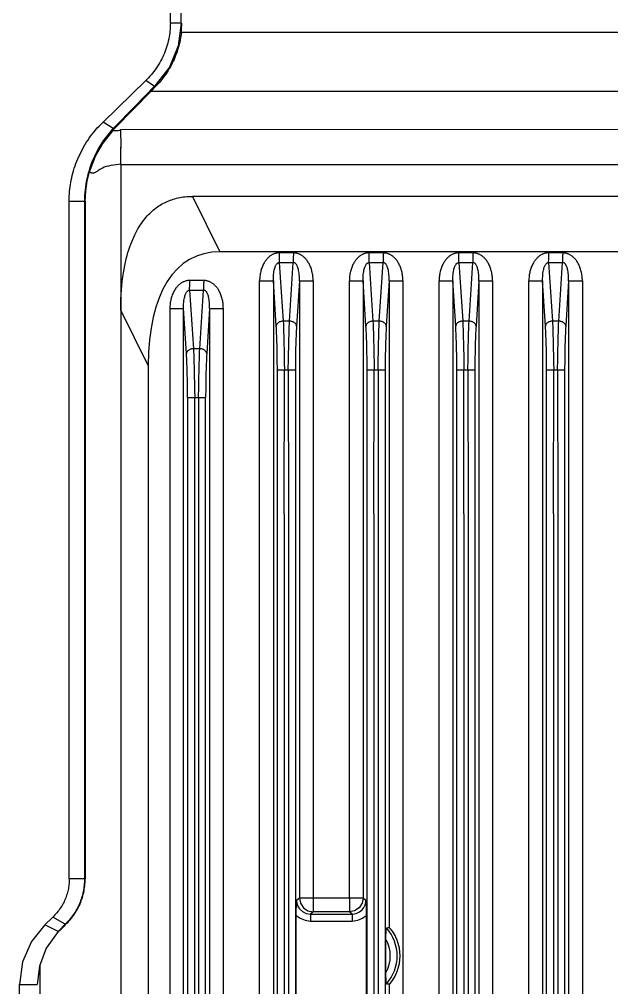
# Model space of a CAD drawing. Header units: millimetres. Extents: x -3132 to 28633, y 682 to 5849.
# Drawn here: x -786.5 to -743.6, y 2294.8 to 2364.9 of the extents above; entities that cross this region are included whole.
import ezdxf

# ---------------------------------------------------------------- set-up
doc = ezdxf.new("R2010")
doc.units = ezdxf.units.MM

msp = doc.modelspace()

# ---------------------------------------------------------------- linework, layer by layer
at = {"linetype": 'Continuous'}
for p, q in [((-774.787, 2364.613), (-774.8, 2373.049)), ((-775.573, 2364.613), (-775.573, 2370.872)), ((-774.787, 2364.613), (-775.573, 2364.613)), ((-707.557, 2363.93), (-774.784, 2363.93)), ((-780.45, 2357.441), (-777.356, 2360.441)), ((-776.732, 2360.014), (-777.356, 2360.441)), ((-779.574, 2357.018), (-776.97, 2359.684)), ((-776.61, 2360.052), (-776.97, 2359.684)), ((-776.97, 2359.684), (-705.371, 2359.684)), ((-776.693, 2360.054), (-776.61, 2360.052)), ((-779.711, 2356.974), (-780.45, 2357.441)), ((-779.574, 2357.018), (-779.666, 2357.019)), ((-703.17, 2356.914), (-779.175, 2356.876)), ((-779.171, 2354.378), (-703.17, 2354.378)), ((-779.17, 2354.387), (-779.17, 2117.202)), ((-773.978, 2352.058), (-771.978, 2348.047)), ((-708.363, 2352.058), (-773.978, 2352.058)), ((-782.897, 2302.629), (-782.897, 2351.714)), ((-782.897, 2351.714), (-781.743, 2351.714)), ((-781.792, 2351.714), (-781.792, 2302.629)), ((-781.743, 2351.714), (-781.743, 2302.629)), ((-710.363, 2348.047), (-771.978, 2348.047)), ((-767.673, 2347.521), (-767.673, 2347.97)), ((-766.635, 2347.969), (-767.673, 2347.97)), ((-761.173, 2347.521), (-761.173, 2347.97)), ((-760.135, 2347.969), (-761.173, 2347.97)), ((-754.673, 2347.521), (-754.673, 2347.97)), ((-753.635, 2347.969), (-754.673, 2347.97)), ((-748.173, 2347.521), (-748.173, 2347.97)), ((-747.135, 2347.969), (-748.173, 2347.97)), ((-767.684, 2347.266), (-767.397, 2343.023)), ((-767.684, 2347.266), (-766.668, 2347.266)), ((-766.944, 2343.023), (-766.668, 2347.266)), ((-761.184, 2347.266), (-760.897, 2343.023)), ((-761.184, 2347.266), (-760.168, 2347.266)), ((-760.444, 2343.023), (-760.168, 2347.266)), ((-754.684, 2347.266), (-754.397, 2343.023)), ((-754.684, 2347.266), (-753.668, 2347.266)), ((-753.944, 2343.023), (-753.668, 2347.266)), ((-748.184, 2347.266), (-747.897, 2343.023)), ((-748.184, 2347.266), (-747.168, 2347.266)), ((-747.444, 2343.023), (-747.168, 2347.266)), ((-774.173, 2345.521), (-774.173, 2345.97)), ((-773.135, 2345.969), (-774.173, 2345.97)), ((-769.106, 2250.817), (-769.106, 2345.949)), ((-769.106, 2345.949), (-768.112, 2345.949)), ((-768.112, 2345.949), (-768.112, 2250.817)), ((-767.907, 2342.669), (-768.112, 2345.949)), ((-766.229, 2345.949), (-766.434, 2342.669)), ((-766.229, 2345.949), (-766.229, 2301.248)), ((-766.229, 2345.949), (-765.235, 2345.949)), ((-765.235, 2345.949), (-765.235, 2300.249)), ((-762.606, 2301.248), (-762.606, 2345.949)), ((-762.606, 2345.949), (-761.612, 2345.949)), ((-761.407, 2342.669), (-761.612, 2345.949)), ((-761.612, 2345.949), (-761.612, 2301.248)), ((-759.729, 2345.949), (-759.934, 2342.669)), ((-759.729, 2345.949), (-759.729, 2299.114)), ((-759.729, 2345.949), (-758.735, 2345.949)), ((-758.735, 2345.949), (-758.735, 2250.817)), ((-756.106, 2250.817), (-756.106, 2345.949)), ((-756.106, 2345.949), (-755.112, 2345.949)), ((-754.907, 2342.669), (-755.112, 2345.949)), ((-755.112, 2345.949), (-755.112, 2250.817)), ((-753.229, 2345.949), (-753.434, 2342.669)), ((-753.229, 2345.949), (-753.229, 2250.836)), ((-753.229, 2345.949), (-752.235, 2345.949)), ((-752.235, 2345.949), (-752.235, 2250.817)), ((-749.606, 2250.817), (-749.606, 2345.949)), ((-749.606, 2345.949), (-748.612, 2345.949)), ((-748.407, 2342.669), (-748.612, 2345.949)), ((-748.612, 2345.949), (-748.612, 2250.817)), ((-746.729, 2345.949), (-746.934, 2342.669)), ((-746.729, 2345.949), (-746.729, 2250.836)), ((-746.729, 2345.949), (-745.735, 2345.949)), ((-745.735, 2345.949), (-745.735, 2250.817)), ((-774.184, 2345.266), (-773.897, 2341.023)), ((-774.184, 2345.266), (-773.168, 2345.266)), ((-773.444, 2341.023), (-773.168, 2345.266)), ((-777.17, 2339.817), (-779.17, 2343.829)), ((-775.606, 2343.949), (-775.606, 2130.167)), ((-775.606, 2343.949), (-774.612, 2343.949)), ((-774.407, 2340.669), (-774.612, 2343.949)), ((-774.612, 2130.167), (-774.612, 2343.949)), ((-772.729, 2343.949), (-772.934, 2340.669)), ((-772.729, 2343.949), (-772.729, 2249.01)), ((-772.729, 2343.949), (-771.735, 2343.949)), ((-771.734, 2249.004), (-771.735, 2343.949)), ((-766.944, 2343.023), (-767.397, 2343.023)), ((-760.444, 2343.023), (-760.897, 2343.023)), ((-753.944, 2343.023), (-754.397, 2343.023)), ((-747.444, 2343.023), (-747.897, 2343.023)), ((-773.444, 2341.023), (-773.897, 2341.023)), ((-767.341, 2341.032), (-767.33, 2340.526)), ((-760.841, 2341.032), (-760.83, 2340.526)), ((-754.341, 2341.032), (-754.33, 2340.526)), ((-747.841, 2341.032), (-747.83, 2340.526)), ((-767.33, 2340.526), (-767.32, 2340.009)), ((-767.32, 2340.009), (-767.31, 2339.487)), ((-767.031, 2339.487), (-767.016, 2340.268)), ((-760.83, 2340.526), (-760.82, 2340.009)), ((-760.82, 2340.009), (-760.81, 2339.487)), ((-760.531, 2339.487), (-760.516, 2340.268)), ((-754.33, 2340.526), (-754.32, 2340.009)), ((-754.32, 2340.009), (-754.31, 2339.487)), ((-754.031, 2339.487), (-754.016, 2340.268)), ((-747.83, 2340.526), (-747.82, 2340.009)), ((-747.82, 2340.009), (-747.81, 2339.487)), ((-747.531, 2339.487), (-747.516, 2340.268)), ((-777.17, 2339.817), (-777.17, 2134.298)), ((-767.824, 2255.385), (-767.824, 2339.487)), ((-767.824, 2339.487), (-766.517, 2339.487)), ((-767.325, 2329.058), (-767.31, 2339.487)), ((-767.031, 2339.487), (-767.016, 2329.058)), ((-766.517, 2339.487), (-766.517, 2255.502)), ((-761.324, 2255.385), (-761.324, 2339.487)), ((-761.324, 2339.487), (-760.017, 2339.487)), ((-760.825, 2329.058), (-760.81, 2339.487)), ((-760.531, 2339.487), (-760.516, 2329.058)), ((-760.017, 2339.487), (-760.017, 2255.502)), ((-754.824, 2255.385), (-754.824, 2339.487)), ((-754.824, 2339.487), (-753.517, 2339.487)), ((-754.325, 2329.058), (-754.31, 2339.487)), ((-754.031, 2339.487), (-754.016, 2329.058)), ((-753.517, 2339.487), (-753.517, 2255.502)), ((-748.324, 2255.385), (-748.324, 2339.487)), ((-748.324, 2339.487), (-747.017, 2339.487)), ((-747.825, 2329.058), (-747.81, 2339.487)), ((-747.531, 2339.487), (-747.516, 2329.058)), ((-747.017, 2339.487), (-747.017, 2255.502)), ((-773.841, 2339.032), (-773.83, 2338.526)), ((-773.83, 2338.526), (-773.82, 2338.009)), ((-773.82, 2338.009), (-773.81, 2337.487)), ((-773.531, 2337.487), (-773.516, 2338.268)), ((-774.324, 2337.487), (-774.324, 2136.629)), ((-774.324, 2337.487), (-773.017, 2337.487)), ((-773.81, 2136.629), (-773.81, 2337.487)), ((-773.531, 2337.487), (-773.531, 2248.766)), ((-773.017, 2248.766), (-773.017, 2337.487)), ((-767.325, 2329.058), (-767.325, 2279.058)), ((-767.016, 2329.058), (-767.016, 2279.058)), ((-760.825, 2329.058), (-760.825, 2279.058)), ((-760.516, 2329.058), (-760.516, 2279.058)), ((-754.325, 2329.058), (-754.325, 2279.058)), ((-754.016, 2329.058), (-754.016, 2279.058)), ((-747.825, 2329.058), (-747.825, 2279.058)), ((-747.516, 2329.058), (-747.516, 2279.058)), ((-781.743, 2302.629), (-782.897, 2302.629)), ((-766.229, 2301.248), (-766.429, 2301.081)), ((-765.235, 2301.248), (-766.229, 2301.248)), ((-762.606, 2301.248), (-765.235, 2301.248)), ((-762.24, 2301.248), (-762.606, 2301.248)), ((-761.612, 2301.248), (-762.24, 2301.248)), ((-761.412, 2301.081), (-761.612, 2301.248)), ((-784.664, 2299.3), (-784.075, 2299.871)), ((-783.18, 2299.352), (-784.075, 2299.871)), ((-766.458, 2294.124), (-766.458, 2299.991)), ((-765.231, 2300.249), (-765.43, 2300.083)), ((-765.43, 2300.083), (-765.43, 2299.583)), ((-765.43, 2300.083), (-762.411, 2300.083)), ((-762.61, 2300.249), (-765.231, 2300.249)), ((-762.61, 2300.341), (-762.606, 2300.249)), ((-762.411, 2300.083), (-762.61, 2300.249)), ((-762.411, 2300.083), (-762.411, 2299.583)), ((-761.383, 2299.991), (-761.383, 2294.124)), ((-783.698, 2298.819), (-784.664, 2299.3)), ((-783.136, 2299.4), (-783.698, 2298.82)), ((-765.43, 2299.583), (-762.411, 2299.583)), ((-759.958, 2295.84), (-759.958, 2298.276)), ((-785.033, 2296.363), (-785.033, 2180.505)), ((-786.508, 2179.129), (-786.506, 2294.987)), ((-786.506, 2294.987), (-785.214, 2294.987)), ((-759.729, 2295.002), (-759.729, 2250.836))]:
    msp.add_line(p, q, dxfattribs=at)
for points in [[(-775.573, 2364.613), (-775.575, 2364.462), (-775.581, 2364.315), (-775.59, 2364.172), (-775.602, 2364.03), (-775.618, 2363.889), (-775.638, 2363.747), (-775.662, 2363.604), (-775.69, 2363.457), (-775.723, 2363.309), (-775.761, 2363.159), (-775.803, 2363.008), (-775.849, 2362.858), (-775.899, 2362.71), (-775.951, 2362.567), (-776.006, 2362.429), (-776.063, 2362.295), (-776.123, 2362.161), (-776.189, 2362.027), (-776.259, 2361.892), (-776.334, 2361.756), (-776.413, 2361.622), (-776.496, 2361.489), (-776.582, 2361.359), (-776.671, 2361.233), (-776.762, 2361.11), (-776.855, 2360.991), (-776.95, 2360.876), (-777.047, 2360.763), (-777.147, 2360.653), (-777.25, 2360.546), (-777.356, 2360.441)], [(-774.799, 2364.613), (-775.013, 2362.969), (-775.646, 2361.423), (-776.693, 2360.054)], [(-774.784, 2363.93), (-774.801, 2363.79), (-774.82, 2363.649), (-774.843, 2363.509), (-774.869, 2363.369), (-774.898, 2363.229), (-774.93, 2363.089), (-774.965, 2362.95), (-775.004, 2362.811), (-775.045, 2362.672), (-775.09, 2362.533), (-775.139, 2362.395), (-775.19, 2362.257), (-775.245, 2362.119), (-775.304, 2361.982), (-775.366, 2361.846), (-775.431, 2361.71), (-775.5, 2361.575), (-775.573, 2361.441), (-775.649, 2361.308), (-775.729, 2361.175), (-775.813, 2361.044), (-775.9, 2360.914), (-775.991, 2360.786), (-776.085, 2360.659), (-776.183, 2360.533), (-776.284, 2360.41), (-776.389, 2360.288), (-776.498, 2360.169), (-776.61, 2360.052)], [(-776.693, 2360.054), (-778.145, 2358.574), (-779.666, 2357.019)], [(-782.897, 2351.714), (-782.895, 2351.893), (-782.889, 2352.068), (-782.88, 2352.241), (-782.867, 2352.41), (-782.851, 2352.578), (-782.831, 2352.744), (-782.808, 2352.908), (-782.78, 2353.072), (-782.749, 2353.238), (-782.714, 2353.405), (-782.674, 2353.574), (-782.63, 2353.745), (-782.581, 2353.918), (-782.527, 2354.092), (-782.469, 2354.266), (-782.407, 2354.439), (-782.34, 2354.613), (-782.269, 2354.785), (-782.195, 2354.957), (-782.116, 2355.127), (-782.033, 2355.296), (-781.946, 2355.464), (-781.855, 2355.63), (-781.76, 2355.793), (-781.662, 2355.953), (-781.56, 2356.111), (-781.454, 2356.266), (-781.344, 2356.418), (-781.231, 2356.569), (-781.113, 2356.718), (-780.99, 2356.865), (-780.863, 2357.011), (-780.731, 2357.155), (-780.593, 2357.299), (-780.45, 2357.441)], [(-779.666, 2357.019), (-779.827, 2356.845), (-779.982, 2356.668), (-780.129, 2356.488), (-780.27, 2356.305), (-780.405, 2356.119), (-780.532, 2355.931), (-780.653, 2355.741), (-780.768, 2355.549), (-780.876, 2355.354), (-780.978, 2355.157), (-781.075, 2354.958), (-781.165, 2354.757), (-781.249, 2354.554), (-781.327, 2354.35), (-781.398, 2354.145), (-781.463, 2353.941), (-781.522, 2353.737), (-781.574, 2353.534), (-781.62, 2353.333), (-781.66, 2353.133), (-781.695, 2352.933), (-781.724, 2352.733), (-781.749, 2352.533), (-781.767, 2352.331), (-781.781, 2352.128), (-781.789, 2351.922), (-781.792, 2351.714)], [(-779.765, 2356.815), (-780.464, 2355.918), (-781.015, 2354.943), (-781.411, 2353.923)], [(-779.765, 2356.815), (-779.66, 2356.822), (-779.556, 2356.826), (-779.457, 2356.828), (-779.358, 2356.835), (-779.267, 2356.852), (-779.175, 2356.876)], [(-779.175, 2356.876), (-779.172, 2356.488), (-779.171, 2356.086), (-779.148, 2355.575)], [(-779.17, 2354.387), (-779.164, 2354.809), (-779.152, 2355.218), (-779.148, 2355.612)], [(-781.743, 2351.714), (-781.705, 2352.46), (-781.595, 2353.196), (-781.409, 2353.923)], [(-779.17, 2354.387), (-779.656, 2354.33), (-779.876, 2354.295), (-780.064, 2354.255), (-780.225, 2354.211), (-780.365, 2354.163), (-780.488, 2354.112), (-780.593, 2354.061), (-780.681, 2354.011), (-780.757, 2353.961), (-780.822, 2353.913), (-780.879, 2353.87), (-780.931, 2353.834), (-780.979, 2353.804), (-781.023, 2353.781), (-781.063, 2353.764), (-781.099, 2353.752), (-781.134, 2353.745), (-781.168, 2353.742), (-781.199, 2353.74), (-781.227, 2353.74), (-781.252, 2353.742), (-781.273, 2353.745), (-781.293, 2353.75), (-781.31, 2353.756), (-781.325, 2353.765), (-781.338, 2353.775), (-781.351, 2353.787), (-781.362, 2353.801), (-781.374, 2353.82), (-781.384, 2353.841), (-781.393, 2353.866), (-781.402, 2353.893), (-781.409, 2353.923)], [(-779.17, 2343.829), (-779.167, 2344.216), (-779.156, 2344.588), (-779.14, 2344.945), (-779.117, 2345.287), (-779.088, 2345.614), (-779.055, 2345.928), (-779.017, 2346.227), (-778.974, 2346.514), (-778.928, 2346.788), (-778.877, 2347.05), (-778.824, 2347.3), (-778.767, 2347.54), (-778.707, 2347.768), (-778.645, 2347.987), (-778.581, 2348.197), (-778.514, 2348.397), (-778.445, 2348.588), (-778.374, 2348.771), (-778.302, 2348.946), (-778.227, 2349.114), (-778.152, 2349.274), (-778.075, 2349.427), (-777.996, 2349.574), (-777.917, 2349.715), (-777.836, 2349.849), (-777.754, 2349.978), (-777.671, 2350.101), (-777.587, 2350.219), (-777.502, 2350.332), (-777.416, 2350.441), (-777.329, 2350.544), (-777.241, 2350.643), (-777.153, 2350.738), (-777.063, 2350.829), (-776.972, 2350.916), (-776.881, 2350.999), (-776.788, 2351.079), (-776.694, 2351.155), (-776.599, 2351.227), (-776.503, 2351.297), (-776.406, 2351.363), (-776.308, 2351.425), (-776.209, 2351.485), (-776.108, 2351.542), (-776.006, 2351.595), (-775.903, 2351.646), (-775.798, 2351.694), (-775.691, 2351.739), (-775.583, 2351.781), (-775.473, 2351.82), (-775.361, 2351.857), (-775.248, 2351.89), (-775.132, 2351.921), (-775.014, 2351.949), (-774.893, 2351.974), (-774.771, 2351.995), (-774.646, 2352.014), (-774.518, 2352.029), (-774.387, 2352.042), (-774.254, 2352.051), (-774.117, 2352.056), (-773.978, 2352.058)], [(-767.673, 2347.97), (-767.715, 2347.969), (-767.758, 2347.966), (-767.8, 2347.961), (-767.842, 2347.955), (-767.884, 2347.947), (-767.927, 2347.938), (-767.969, 2347.926), (-768.011, 2347.913), (-768.053, 2347.899), (-768.094, 2347.882), (-768.136, 2347.864), (-768.176, 2347.844), (-768.216, 2347.823), (-768.256, 2347.799), (-768.296, 2347.774), (-768.335, 2347.747), (-768.374, 2347.718), (-768.413, 2347.687), (-768.452, 2347.653), (-768.491, 2347.617), (-768.529, 2347.579), (-768.567, 2347.538), (-768.604, 2347.495), (-768.641, 2347.449), (-768.677, 2347.401), (-768.713, 2347.35), (-768.748, 2347.296), (-768.782, 2347.24), (-768.815, 2347.181), (-768.847, 2347.119), (-768.878, 2347.054), (-768.907, 2346.987), (-768.935, 2346.917), (-768.962, 2346.844), (-768.986, 2346.769), (-769.009, 2346.692), (-769.029, 2346.613), (-769.047, 2346.532), (-769.063, 2346.451), (-769.077, 2346.368), (-769.088, 2346.285), (-769.096, 2346.201), (-769.102, 2346.117), (-769.105, 2346.033), (-769.106, 2345.949)], [(-766.635, 2347.969), (-766.647, 2347.911), (-766.657, 2347.849), (-766.664, 2347.784), (-766.667, 2347.716), (-766.668, 2347.266)], [(-765.235, 2345.949), (-765.236, 2346.035), (-765.24, 2346.121), (-765.246, 2346.206), (-765.255, 2346.291), (-765.266, 2346.376), (-765.28, 2346.459), (-765.296, 2346.542), (-765.315, 2346.623), (-765.336, 2346.703), (-765.358, 2346.78), (-765.383, 2346.854), (-765.41, 2346.927), (-765.438, 2346.996), (-765.467, 2347.063), (-765.498, 2347.128), (-765.53, 2347.189), (-765.563, 2347.248), (-765.597, 2347.304), (-765.632, 2347.357), (-765.668, 2347.407), (-765.704, 2347.455), (-765.741, 2347.5), (-765.778, 2347.543), (-765.817, 2347.583), (-765.855, 2347.622), (-765.894, 2347.657), (-765.932, 2347.69), (-765.971, 2347.721), (-766.01, 2347.75), (-766.05, 2347.777), (-766.09, 2347.802), (-766.13, 2347.825), (-766.171, 2347.846), (-766.212, 2347.866), (-766.254, 2347.884), (-766.296, 2347.901), (-766.338, 2347.915), (-766.381, 2347.928), (-766.423, 2347.939), (-766.465, 2347.949), (-766.508, 2347.956), (-766.55, 2347.962), (-766.592, 2347.967), (-766.635, 2347.969)], [(-761.173, 2347.97), (-761.215, 2347.969), (-761.258, 2347.966), (-761.3, 2347.961), (-761.342, 2347.955), (-761.384, 2347.947), (-761.427, 2347.938), (-761.469, 2347.926), (-761.511, 2347.913), (-761.553, 2347.899), (-761.594, 2347.882), (-761.636, 2347.864), (-761.676, 2347.844), (-761.716, 2347.823), (-761.756, 2347.799), (-761.796, 2347.774), (-761.835, 2347.747), (-761.874, 2347.718), (-761.913, 2347.687), (-761.952, 2347.653), (-761.991, 2347.617), (-762.029, 2347.579), (-762.067, 2347.538), (-762.104, 2347.495), (-762.141, 2347.449), (-762.177, 2347.401), (-762.213, 2347.35), (-762.248, 2347.296), (-762.282, 2347.24), (-762.315, 2347.181), (-762.347, 2347.119), (-762.378, 2347.054), (-762.407, 2346.987), (-762.435, 2346.917), (-762.462, 2346.844), (-762.486, 2346.769), (-762.509, 2346.692), (-762.529, 2346.613), (-762.547, 2346.532), (-762.563, 2346.451), (-762.577, 2346.368), (-762.588, 2346.285), (-762.596, 2346.201), (-762.602, 2346.117), (-762.605, 2346.033), (-762.606, 2345.949)], [(-760.135, 2347.969), (-760.147, 2347.911), (-760.157, 2347.849), (-760.164, 2347.784), (-760.167, 2347.716), (-760.168, 2347.266)], [(-758.735, 2345.949), (-758.736, 2346.035), (-758.74, 2346.121), (-758.746, 2346.206), (-758.755, 2346.291), (-758.766, 2346.376), (-758.78, 2346.459), (-758.796, 2346.542), (-758.815, 2346.623), (-758.836, 2346.703), (-758.858, 2346.78), (-758.883, 2346.854), (-758.91, 2346.927), (-758.938, 2346.996), (-758.967, 2347.063), (-758.998, 2347.128), (-759.03, 2347.189), (-759.063, 2347.248), (-759.097, 2347.304), (-759.132, 2347.357), (-759.168, 2347.407), (-759.204, 2347.455), (-759.241, 2347.5), (-759.278, 2347.543), (-759.317, 2347.583), (-759.355, 2347.622), (-759.394, 2347.657), (-759.432, 2347.69), (-759.471, 2347.721), (-759.51, 2347.75), (-759.55, 2347.777), (-759.59, 2347.802), (-759.63, 2347.825), (-759.671, 2347.846), (-759.712, 2347.866), (-759.754, 2347.884), (-759.796, 2347.901), (-759.838, 2347.915), (-759.881, 2347.928), (-759.923, 2347.939), (-759.965, 2347.949), (-760.008, 2347.956), (-760.05, 2347.962), (-760.092, 2347.967), (-760.135, 2347.969)], [(-754.673, 2347.97), (-754.715, 2347.969), (-754.758, 2347.966), (-754.8, 2347.961), (-754.842, 2347.955), (-754.884, 2347.947), (-754.927, 2347.938), (-754.969, 2347.926), (-755.011, 2347.913), (-755.053, 2347.899), (-755.094, 2347.882), (-755.136, 2347.864), (-755.176, 2347.844), (-755.216, 2347.823), (-755.256, 2347.799), (-755.296, 2347.774), (-755.335, 2347.747), (-755.374, 2347.718), (-755.413, 2347.687), (-755.452, 2347.653), (-755.491, 2347.617), (-755.529, 2347.579), (-755.567, 2347.538), (-755.604, 2347.495), (-755.641, 2347.449), (-755.677, 2347.401), (-755.713, 2347.35), (-755.748, 2347.296), (-755.782, 2347.24), (-755.815, 2347.181), (-755.847, 2347.119), (-755.878, 2347.054), (-755.907, 2346.987), (-755.935, 2346.917), (-755.962, 2346.844), (-755.986, 2346.769), (-756.009, 2346.692), (-756.029, 2346.613), (-756.047, 2346.532), (-756.063, 2346.451), (-756.077, 2346.368), (-756.088, 2346.285), (-756.096, 2346.201), (-756.102, 2346.117), (-756.105, 2346.033), (-756.106, 2345.949)], [(-753.635, 2347.969), (-753.647, 2347.911), (-753.657, 2347.849), (-753.664, 2347.784), (-753.667, 2347.716), (-753.668, 2347.266)], [(-752.235, 2345.949), (-752.236, 2346.035), (-752.24, 2346.121), (-752.246, 2346.206), (-752.255, 2346.291), (-752.266, 2346.376), (-752.28, 2346.459), (-752.296, 2346.542), (-752.315, 2346.623), (-752.336, 2346.703), (-752.358, 2346.78), (-752.383, 2346.854), (-752.41, 2346.927), (-752.438, 2346.996), (-752.467, 2347.063), (-752.498, 2347.128), (-752.53, 2347.189), (-752.563, 2347.248), (-752.597, 2347.304), (-752.632, 2347.357), (-752.668, 2347.407), (-752.704, 2347.455), (-752.741, 2347.5), (-752.778, 2347.543), (-752.817, 2347.583), (-752.855, 2347.622), (-752.894, 2347.657), (-752.932, 2347.69), (-752.971, 2347.721), (-753.01, 2347.75), (-753.05, 2347.777), (-753.09, 2347.802), (-753.13, 2347.825), (-753.171, 2347.846), (-753.212, 2347.866), (-753.254, 2347.884), (-753.296, 2347.901), (-753.338, 2347.915), (-753.381, 2347.928), (-753.423, 2347.939), (-753.465, 2347.949), (-753.508, 2347.956), (-753.55, 2347.962), (-753.592, 2347.967), (-753.635, 2347.969)], [(-748.173, 2347.97), (-748.215, 2347.969), (-748.258, 2347.966), (-748.3, 2347.961), (-748.342, 2347.955), (-748.384, 2347.947), (-748.427, 2347.938), (-748.469, 2347.926), (-748.511, 2347.913), (-748.553, 2347.899), (-748.594, 2347.882), (-748.636, 2347.864), (-748.676, 2347.844), (-748.716, 2347.823), (-748.756, 2347.799), (-748.796, 2347.774), (-748.835, 2347.747), (-748.874, 2347.718), (-748.913, 2347.687), (-748.952, 2347.653), (-748.991, 2347.617), (-749.029, 2347.579), (-749.067, 2347.538), (-749.104, 2347.495), (-749.141, 2347.449), (-749.177, 2347.401), (-749.213, 2347.35), (-749.248, 2347.296), (-749.282, 2347.24), (-749.315, 2347.181), (-749.347, 2347.119), (-749.378, 2347.054), (-749.407, 2346.987), (-749.435, 2346.917), (-749.462, 2346.844), (-749.486, 2346.769), (-749.509, 2346.692), (-749.529, 2346.613), (-749.547, 2346.532), (-749.563, 2346.451), (-749.577, 2346.368), (-749.588, 2346.285), (-749.596, 2346.201), (-749.602, 2346.117), (-749.605, 2346.033), (-749.606, 2345.949)], [(-747.135, 2347.969), (-747.147, 2347.911), (-747.157, 2347.849), (-747.164, 2347.784), (-747.167, 2347.716), (-747.168, 2347.266)], [(-745.735, 2345.949), (-745.736, 2346.035), (-745.74, 2346.121), (-745.746, 2346.206), (-745.755, 2346.291), (-745.766, 2346.376), (-745.78, 2346.459), (-745.796, 2346.542), (-745.815, 2346.623), (-745.836, 2346.703), (-745.858, 2346.78), (-745.883, 2346.854), (-745.91, 2346.927), (-745.938, 2346.996), (-745.967, 2347.063), (-745.998, 2347.128), (-746.03, 2347.189), (-746.063, 2347.248), (-746.097, 2347.304), (-746.132, 2347.357), (-746.168, 2347.407), (-746.204, 2347.455), (-746.241, 2347.5), (-746.278, 2347.543), (-746.317, 2347.583), (-746.355, 2347.622), (-746.394, 2347.657), (-746.432, 2347.69), (-746.471, 2347.721), (-746.51, 2347.75), (-746.55, 2347.777), (-746.59, 2347.802), (-746.63, 2347.825), (-746.671, 2347.846), (-746.712, 2347.866), (-746.754, 2347.884), (-746.796, 2347.901), (-746.838, 2347.915), (-746.881, 2347.928), (-746.923, 2347.939), (-746.965, 2347.949), (-747.008, 2347.956), (-747.05, 2347.962), (-747.092, 2347.967), (-747.135, 2347.969)], [(-768.112, 2345.949), (-768.114, 2346.115), (-768.109, 2346.263), (-768.1, 2346.394), (-768.087, 2346.51), (-768.071, 2346.614), (-768.053, 2346.706), (-768.034, 2346.788), (-768.014, 2346.86), (-767.993, 2346.924), (-767.971, 2346.981), (-767.949, 2347.03), (-767.927, 2347.073), (-767.905, 2347.11), (-767.884, 2347.142), (-767.862, 2347.169), (-767.842, 2347.192), (-767.822, 2347.21), (-767.803, 2347.225), (-767.785, 2347.237), (-767.768, 2347.246), (-767.752, 2347.253), (-767.738, 2347.258), (-767.725, 2347.261), (-767.713, 2347.264), (-767.702, 2347.265), (-767.693, 2347.266), (-767.684, 2347.266)], [(-767.684, 2347.266), (-767.68, 2347.323), (-767.676, 2347.385), (-767.674, 2347.451), (-767.673, 2347.521)], [(-766.229, 2345.949), (-766.227, 2346.11), (-766.231, 2346.253), (-766.24, 2346.381), (-766.252, 2346.494), (-766.267, 2346.595), (-766.283, 2346.685), (-766.301, 2346.765), (-766.32, 2346.836), (-766.34, 2346.899), (-766.36, 2346.955), (-766.38, 2347.004), (-766.4, 2347.047), (-766.42, 2347.085), (-766.44, 2347.117), (-766.46, 2347.145), (-766.479, 2347.17), (-766.497, 2347.19), (-766.515, 2347.207), (-766.532, 2347.221), (-766.548, 2347.232), (-766.563, 2347.241), (-766.578, 2347.248), (-766.597, 2347.254), (-766.618, 2347.259), (-766.642, 2347.264), (-766.668, 2347.266)], [(-761.612, 2345.949), (-761.614, 2346.115), (-761.609, 2346.263), (-761.6, 2346.394), (-761.587, 2346.51), (-761.571, 2346.614), (-761.553, 2346.706), (-761.534, 2346.788), (-761.514, 2346.86), (-761.493, 2346.924), (-761.471, 2346.981), (-761.449, 2347.03), (-761.427, 2347.073), (-761.405, 2347.11), (-761.384, 2347.142), (-761.362, 2347.169), (-761.342, 2347.192), (-761.322, 2347.21), (-761.303, 2347.225), (-761.285, 2347.237), (-761.268, 2347.246), (-761.252, 2347.253), (-761.238, 2347.258), (-761.225, 2347.261), (-761.213, 2347.264), (-761.202, 2347.265), (-761.193, 2347.266), (-761.184, 2347.266)], [(-761.184, 2347.266), (-761.18, 2347.323), (-761.176, 2347.385), (-761.174, 2347.451), (-761.173, 2347.521)], [(-759.729, 2345.949), (-759.727, 2346.11), (-759.731, 2346.253), (-759.74, 2346.381), (-759.752, 2346.494), (-759.767, 2346.595), (-759.783, 2346.685), (-759.801, 2346.765), (-759.82, 2346.836), (-759.84, 2346.899), (-759.86, 2346.955), (-759.88, 2347.004), (-759.9, 2347.047), (-759.92, 2347.085), (-759.94, 2347.117), (-759.96, 2347.145), (-759.979, 2347.17), (-759.997, 2347.19), (-760.015, 2347.207), (-760.032, 2347.221), (-760.048, 2347.232), (-760.063, 2347.241), (-760.078, 2347.248), (-760.097, 2347.254), (-760.118, 2347.259), (-760.142, 2347.264), (-760.168, 2347.266)], [(-755.112, 2345.949), (-755.114, 2346.115), (-755.109, 2346.263), (-755.1, 2346.394), (-755.087, 2346.51), (-755.071, 2346.614), (-755.053, 2346.706), (-755.034, 2346.788), (-755.014, 2346.86), (-754.993, 2346.924), (-754.971, 2346.981), (-754.949, 2347.03), (-754.927, 2347.073), (-754.905, 2347.11), (-754.884, 2347.142), (-754.862, 2347.169), (-754.842, 2347.192), (-754.822, 2347.21), (-754.803, 2347.225), (-754.785, 2347.237), (-754.768, 2347.246), (-754.752, 2347.253), (-754.738, 2347.258), (-754.725, 2347.261), (-754.713, 2347.264), (-754.702, 2347.265), (-754.693, 2347.266), (-754.684, 2347.266)], [(-754.684, 2347.266), (-754.68, 2347.323), (-754.676, 2347.385), (-754.674, 2347.451), (-754.673, 2347.521)], [(-753.229, 2345.949), (-753.227, 2346.11), (-753.231, 2346.253), (-753.24, 2346.381), (-753.252, 2346.494), (-753.267, 2346.595), (-753.283, 2346.685), (-753.301, 2346.765), (-753.32, 2346.836), (-753.34, 2346.899), (-753.36, 2346.955), (-753.38, 2347.004), (-753.4, 2347.047), (-753.42, 2347.085), (-753.44, 2347.117), (-753.46, 2347.145), (-753.479, 2347.17), (-753.497, 2347.19), (-753.515, 2347.207), (-753.532, 2347.221), (-753.548, 2347.232), (-753.563, 2347.241), (-753.578, 2347.248), (-753.597, 2347.254), (-753.618, 2347.259), (-753.642, 2347.264), (-753.668, 2347.266)], [(-748.612, 2345.949), (-748.614, 2346.115), (-748.609, 2346.263), (-748.6, 2346.394), (-748.587, 2346.51), (-748.571, 2346.614), (-748.553, 2346.706), (-748.534, 2346.788), (-748.514, 2346.86), (-748.493, 2346.924), (-748.471, 2346.981), (-748.449, 2347.03), (-748.427, 2347.073), (-748.405, 2347.11), (-748.384, 2347.142), (-748.362, 2347.169), (-748.342, 2347.192), (-748.322, 2347.21), (-748.303, 2347.225), (-748.285, 2347.237), (-748.268, 2347.246), (-748.252, 2347.253), (-748.238, 2347.258), (-748.225, 2347.261), (-748.213, 2347.264), (-748.202, 2347.265), (-748.193, 2347.266), (-748.184, 2347.266)], [(-748.184, 2347.266), (-748.18, 2347.323), (-748.176, 2347.385), (-748.174, 2347.451), (-748.173, 2347.521)], [(-746.729, 2345.949), (-746.727, 2346.11), (-746.731, 2346.253), (-746.74, 2346.381), (-746.752, 2346.494), (-746.767, 2346.595), (-746.783, 2346.685), (-746.801, 2346.765), (-746.82, 2346.836), (-746.84, 2346.899), (-746.86, 2346.955), (-746.88, 2347.004), (-746.9, 2347.047), (-746.92, 2347.085), (-746.94, 2347.117), (-746.96, 2347.145), (-746.979, 2347.17), (-746.997, 2347.19), (-747.015, 2347.207), (-747.032, 2347.221), (-747.048, 2347.232), (-747.063, 2347.241), (-747.078, 2347.248), (-747.097, 2347.254), (-747.118, 2347.259), (-747.142, 2347.264), (-747.168, 2347.266)], [(-774.173, 2345.97), (-774.215, 2345.969), (-774.258, 2345.966), (-774.3, 2345.961), (-774.342, 2345.955), (-774.384, 2345.947), (-774.427, 2345.938), (-774.469, 2345.926), (-774.511, 2345.913), (-774.553, 2345.899), (-774.594, 2345.882), (-774.636, 2345.864), (-774.676, 2345.844), (-774.716, 2345.823), (-774.756, 2345.799), (-774.796, 2345.774), (-774.835, 2345.747), (-774.874, 2345.718), (-774.913, 2345.687), (-774.952, 2345.653), (-774.991, 2345.617), (-775.029, 2345.579), (-775.067, 2345.538), (-775.104, 2345.495), (-775.141, 2345.449), (-775.177, 2345.401), (-775.213, 2345.35), (-775.248, 2345.296), (-775.282, 2345.24), (-775.315, 2345.181), (-775.347, 2345.119), (-775.378, 2345.054), (-775.407, 2344.987), (-775.435, 2344.917), (-775.462, 2344.844), (-775.486, 2344.769), (-775.509, 2344.692), (-775.529, 2344.613), (-775.547, 2344.532), (-775.563, 2344.451), (-775.577, 2344.368), (-775.588, 2344.285), (-775.596, 2344.201), (-775.602, 2344.117), (-775.605, 2344.033), (-775.606, 2343.949)], [(-774.184, 2345.266), (-774.18, 2345.323), (-774.176, 2345.385), (-774.174, 2345.451), (-774.173, 2345.521)], [(-773.135, 2345.969), (-773.147, 2345.911), (-773.157, 2345.849), (-773.164, 2345.784), (-773.167, 2345.716), (-773.168, 2345.266)], [(-771.735, 2343.949), (-771.736, 2344.035), (-771.74, 2344.121), (-771.746, 2344.206), (-771.755, 2344.291), (-771.766, 2344.376), (-771.78, 2344.459), (-771.796, 2344.542), (-771.815, 2344.623), (-771.836, 2344.703), (-771.858, 2344.78), (-771.883, 2344.854), (-771.91, 2344.927), (-771.938, 2344.996), (-771.967, 2345.063), (-771.998, 2345.128), (-772.03, 2345.189), (-772.063, 2345.248), (-772.097, 2345.304), (-772.132, 2345.357), (-772.168, 2345.407), (-772.204, 2345.455), (-772.241, 2345.5), (-772.278, 2345.543), (-772.317, 2345.583), (-772.355, 2345.622), (-772.394, 2345.657), (-772.432, 2345.69), (-772.471, 2345.721), (-772.51, 2345.75), (-772.55, 2345.777), (-772.59, 2345.802), (-772.63, 2345.825), (-772.671, 2345.846), (-772.712, 2345.866), (-772.754, 2345.884), (-772.796, 2345.901), (-772.838, 2345.915), (-772.881, 2345.928), (-772.923, 2345.939), (-772.965, 2345.949), (-773.008, 2345.956), (-773.05, 2345.962), (-773.092, 2345.967), (-773.135, 2345.969)], [(-774.612, 2343.949), (-774.614, 2344.115), (-774.609, 2344.263), (-774.6, 2344.394), (-774.587, 2344.51), (-774.571, 2344.614), (-774.553, 2344.706), (-774.534, 2344.788), (-774.514, 2344.86), (-774.493, 2344.924), (-774.471, 2344.981), (-774.449, 2345.03), (-774.427, 2345.073), (-774.405, 2345.11), (-774.384, 2345.142), (-774.362, 2345.169), (-774.342, 2345.192), (-774.322, 2345.21), (-774.303, 2345.225), (-774.285, 2345.237), (-774.268, 2345.246), (-774.252, 2345.253), (-774.238, 2345.258), (-774.225, 2345.261), (-774.213, 2345.264), (-774.202, 2345.265), (-774.193, 2345.266), (-774.184, 2345.266)], [(-772.729, 2343.949), (-772.727, 2344.11), (-772.731, 2344.253), (-772.74, 2344.381), (-772.752, 2344.494), (-772.767, 2344.595), (-772.783, 2344.685), (-772.801, 2344.765), (-772.82, 2344.836), (-772.84, 2344.899), (-772.86, 2344.955), (-772.88, 2345.004), (-772.9, 2345.047), (-772.92, 2345.085), (-772.94, 2345.117), (-772.96, 2345.145), (-772.979, 2345.17), (-772.997, 2345.19), (-773.015, 2345.207), (-773.032, 2345.221), (-773.048, 2345.232), (-773.063, 2345.241), (-773.078, 2345.248), (-773.097, 2345.254), (-773.118, 2345.259), (-773.142, 2345.264), (-773.168, 2345.266)], [(-767.397, 2343.023), (-767.442, 2343.02), (-767.487, 2343.015), (-767.532, 2343.007), (-767.576, 2342.997), (-767.618, 2342.983), (-767.658, 2342.967), (-767.696, 2342.948), (-767.732, 2342.928), (-767.765, 2342.904), (-767.796, 2342.879), (-767.823, 2342.853), (-767.846, 2342.824), (-767.866, 2342.795), (-767.882, 2342.764), (-767.895, 2342.733), (-767.903, 2342.701), (-767.907, 2342.669)], [(-767.824, 2339.487), (-767.825, 2339.722), (-767.826, 2339.956), (-767.828, 2340.19), (-767.831, 2340.422), (-767.834, 2340.651), (-767.838, 2340.877), (-767.843, 2341.1), (-767.849, 2341.317), (-767.855, 2341.53), (-767.862, 2341.738), (-767.87, 2341.939), (-767.878, 2342.134), (-767.887, 2342.32), (-767.897, 2342.499), (-767.907, 2342.669)], [(-767.397, 2343.023), (-767.39, 2342.833), (-767.383, 2342.634), (-767.376, 2342.427), (-767.37, 2342.211), (-767.363, 2341.988), (-767.357, 2341.758), (-767.352, 2341.521), (-767.346, 2341.279), (-767.341, 2341.032)], [(-767.016, 2340.268), (-767.006, 2340.781), (-767, 2341.032), (-766.995, 2341.279), (-766.989, 2341.521), (-766.984, 2341.758), (-766.978, 2341.988), (-766.971, 2342.211), (-766.965, 2342.427), (-766.958, 2342.634), (-766.951, 2342.833), (-766.944, 2343.023)], [(-766.434, 2342.669), (-766.438, 2342.701), (-766.446, 2342.733), (-766.459, 2342.764), (-766.475, 2342.795), (-766.495, 2342.824), (-766.518, 2342.853), (-766.545, 2342.879), (-766.576, 2342.904), (-766.609, 2342.928), (-766.645, 2342.948), (-766.683, 2342.967), (-766.723, 2342.983), (-766.765, 2342.997), (-766.809, 2343.007), (-766.853, 2343.015), (-766.899, 2343.02), (-766.944, 2343.023)], [(-766.434, 2342.669), (-766.444, 2342.499), (-766.454, 2342.321), (-766.463, 2342.134), (-766.471, 2341.939), (-766.479, 2341.738), (-766.486, 2341.53), (-766.492, 2341.317), (-766.498, 2341.1), (-766.503, 2340.877), (-766.507, 2340.651), (-766.51, 2340.422), (-766.513, 2340.19), (-766.515, 2339.956), (-766.516, 2339.722), (-766.517, 2339.487)], [(-760.897, 2343.023), (-760.942, 2343.02), (-760.987, 2343.015), (-761.032, 2343.007), (-761.076, 2342.997), (-761.118, 2342.983), (-761.158, 2342.967), (-761.196, 2342.948), (-761.232, 2342.928), (-761.265, 2342.904), (-761.296, 2342.879), (-761.323, 2342.853), (-761.346, 2342.824), (-761.366, 2342.795), (-761.382, 2342.764), (-761.395, 2342.733), (-761.403, 2342.701), (-761.407, 2342.669)], [(-761.324, 2339.487), (-761.325, 2339.722), (-761.326, 2339.956), (-761.328, 2340.19), (-761.331, 2340.422), (-761.334, 2340.651), (-761.338, 2340.877), (-761.343, 2341.1), (-761.349, 2341.317), (-761.355, 2341.53), (-761.362, 2341.738), (-761.37, 2341.939), (-761.378, 2342.134), (-761.387, 2342.32), (-761.397, 2342.499), (-761.407, 2342.669)], [(-760.897, 2343.023), (-760.89, 2342.833), (-760.883, 2342.634), (-760.876, 2342.427), (-760.87, 2342.211), (-760.863, 2341.988), (-760.857, 2341.758), (-760.852, 2341.521), (-760.846, 2341.279), (-760.841, 2341.032)], [(-760.516, 2340.268), (-760.506, 2340.781), (-760.5, 2341.032), (-760.495, 2341.279), (-760.489, 2341.521), (-760.484, 2341.758), (-760.478, 2341.988), (-760.471, 2342.211), (-760.465, 2342.427), (-760.458, 2342.634), (-760.451, 2342.833), (-760.444, 2343.023)], [(-759.934, 2342.669), (-759.938, 2342.701), (-759.946, 2342.733), (-759.959, 2342.764), (-759.975, 2342.795), (-759.995, 2342.824), (-760.018, 2342.853), (-760.045, 2342.879), (-760.076, 2342.904), (-760.109, 2342.928), (-760.145, 2342.948), (-760.183, 2342.967), (-760.223, 2342.983), (-760.265, 2342.997), (-760.309, 2343.007), (-760.353, 2343.015), (-760.399, 2343.02), (-760.444, 2343.023)], [(-759.934, 2342.669), (-759.944, 2342.499), (-759.954, 2342.321), (-759.963, 2342.134), (-759.971, 2341.939), (-759.979, 2341.738), (-759.986, 2341.53), (-759.992, 2341.317), (-759.998, 2341.1), (-760.003, 2340.877), (-760.007, 2340.651), (-760.01, 2340.422), (-760.013, 2340.19), (-760.015, 2339.956), (-760.016, 2339.722), (-760.017, 2339.487)], [(-754.397, 2343.023), (-754.442, 2343.02), (-754.487, 2343.015), (-754.532, 2343.007), (-754.576, 2342.997), (-754.618, 2342.983), (-754.658, 2342.967), (-754.696, 2342.948), (-754.732, 2342.928), (-754.765, 2342.904), (-754.796, 2342.879), (-754.823, 2342.853), (-754.846, 2342.824), (-754.866, 2342.795), (-754.882, 2342.764), (-754.895, 2342.733), (-754.903, 2342.701), (-754.907, 2342.669)], [(-754.824, 2339.487), (-754.825, 2339.722), (-754.826, 2339.956), (-754.828, 2340.19), (-754.831, 2340.422), (-754.834, 2340.651), (-754.838, 2340.877), (-754.843, 2341.1), (-754.849, 2341.317), (-754.855, 2341.53), (-754.862, 2341.738), (-754.87, 2341.939), (-754.878, 2342.134), (-754.887, 2342.32), (-754.897, 2342.499), (-754.907, 2342.669)], [(-754.397, 2343.023), (-754.39, 2342.833), (-754.383, 2342.634), (-754.376, 2342.427), (-754.37, 2342.211), (-754.363, 2341.988), (-754.357, 2341.758), (-754.352, 2341.521), (-754.346, 2341.279), (-754.341, 2341.032)], [(-754.016, 2340.268), (-754.006, 2340.781), (-754, 2341.032), (-753.995, 2341.279), (-753.989, 2341.521), (-753.984, 2341.758), (-753.978, 2341.988), (-753.971, 2342.211), (-753.965, 2342.427), (-753.958, 2342.634), (-753.951, 2342.833), (-753.944, 2343.023)], [(-753.434, 2342.669), (-753.438, 2342.701), (-753.446, 2342.733), (-753.459, 2342.764), (-753.475, 2342.795), (-753.495, 2342.824), (-753.518, 2342.853), (-753.545, 2342.879), (-753.576, 2342.904), (-753.609, 2342.928), (-753.645, 2342.948), (-753.683, 2342.967), (-753.723, 2342.983), (-753.765, 2342.997), (-753.809, 2343.007), (-753.853, 2343.015), (-753.899, 2343.02), (-753.944, 2343.023)], [(-753.434, 2342.669), (-753.444, 2342.499), (-753.454, 2342.321), (-753.463, 2342.134), (-753.471, 2341.939), (-753.479, 2341.738), (-753.486, 2341.53), (-753.492, 2341.317), (-753.498, 2341.1), (-753.503, 2340.877), (-753.507, 2340.651), (-753.51, 2340.422), (-753.513, 2340.19), (-753.515, 2339.956), (-753.516, 2339.722), (-753.517, 2339.487)], [(-747.897, 2343.023), (-747.942, 2343.02), (-747.987, 2343.015), (-748.032, 2343.007), (-748.076, 2342.997), (-748.118, 2342.983), (-748.158, 2342.967), (-748.196, 2342.948), (-748.232, 2342.928), (-748.265, 2342.904), (-748.296, 2342.879), (-748.323, 2342.853), (-748.346, 2342.824), (-748.366, 2342.795), (-748.382, 2342.764), (-748.395, 2342.733), (-748.403, 2342.701), (-748.407, 2342.669)], [(-748.324, 2339.487), (-748.325, 2339.722), (-748.326, 2339.956), (-748.328, 2340.19), (-748.331, 2340.422), (-748.334, 2340.651), (-748.338, 2340.877), (-748.343, 2341.1), (-748.349, 2341.317), (-748.355, 2341.53), (-748.362, 2341.738), (-748.37, 2341.939), (-748.378, 2342.134), (-748.387, 2342.32), (-748.397, 2342.499), (-748.407, 2342.669)], [(-747.897, 2343.023), (-747.89, 2342.833), (-747.883, 2342.634), (-747.876, 2342.427), (-747.87, 2342.211), (-747.863, 2341.988), (-747.857, 2341.758), (-747.852, 2341.521), (-747.846, 2341.279), (-747.841, 2341.032)], [(-747.516, 2340.268), (-747.506, 2340.781), (-747.5, 2341.032), (-747.495, 2341.279), (-747.489, 2341.521), (-747.484, 2341.758), (-747.478, 2341.988), (-747.471, 2342.211), (-747.465, 2342.427), (-747.458, 2342.634), (-747.451, 2342.833), (-747.444, 2343.023)], [(-746.934, 2342.669), (-746.938, 2342.701), (-746.946, 2342.733), (-746.959, 2342.764), (-746.975, 2342.795), (-746.995, 2342.824), (-747.018, 2342.853), (-747.045, 2342.879), (-747.076, 2342.904), (-747.109, 2342.928), (-747.145, 2342.948), (-747.183, 2342.967), (-747.223, 2342.983), (-747.265, 2342.997), (-747.309, 2343.007), (-747.353, 2343.015), (-747.399, 2343.02), (-747.444, 2343.023)], [(-746.934, 2342.669), (-746.944, 2342.499), (-746.954, 2342.321), (-746.963, 2342.134), (-746.971, 2341.939), (-746.979, 2341.738), (-746.986, 2341.53), (-746.992, 2341.317), (-746.998, 2341.1), (-747.003, 2340.877), (-747.007, 2340.651), (-747.01, 2340.422), (-747.013, 2340.19), (-747.015, 2339.956), (-747.016, 2339.722), (-747.017, 2339.487)], [(-773.897, 2341.023), (-773.942, 2341.02), (-773.987, 2341.015), (-774.032, 2341.007), (-774.076, 2340.997), (-774.118, 2340.983), (-774.158, 2340.967), (-774.196, 2340.948), (-774.232, 2340.928), (-774.265, 2340.904), (-774.296, 2340.879), (-774.323, 2340.853), (-774.346, 2340.824), (-774.366, 2340.795), (-774.382, 2340.764), (-774.395, 2340.733), (-774.403, 2340.701), (-774.407, 2340.669)], [(-774.324, 2337.487), (-774.325, 2337.722), (-774.326, 2337.956), (-774.328, 2338.19), (-774.331, 2338.422), (-774.334, 2338.651), (-774.338, 2338.877), (-774.343, 2339.1), (-774.349, 2339.317), (-774.355, 2339.53), (-774.362, 2339.738), (-774.37, 2339.939), (-774.378, 2340.134), (-774.387, 2340.32), (-774.397, 2340.499), (-774.407, 2340.669)], [(-773.897, 2341.023), (-773.89, 2340.833), (-773.883, 2340.634), (-773.876, 2340.427), (-773.87, 2340.211), (-773.863, 2339.988), (-773.857, 2339.758), (-773.852, 2339.521), (-773.846, 2339.279), (-773.841, 2339.032)], [(-773.516, 2338.268), (-773.506, 2338.781), (-773.5, 2339.032), (-773.495, 2339.279), (-773.489, 2339.521), (-773.484, 2339.758), (-773.478, 2339.988), (-773.471, 2340.211), (-773.465, 2340.427), (-773.458, 2340.634), (-773.451, 2340.833), (-773.444, 2341.023)], [(-772.934, 2340.669), (-772.938, 2340.701), (-772.946, 2340.733), (-772.959, 2340.764), (-772.975, 2340.795), (-772.995, 2340.824), (-773.018, 2340.853), (-773.045, 2340.879), (-773.076, 2340.904), (-773.109, 2340.928), (-773.145, 2340.948), (-773.183, 2340.967), (-773.223, 2340.983), (-773.265, 2340.997), (-773.309, 2341.007), (-773.353, 2341.015), (-773.399, 2341.02), (-773.444, 2341.023)], [(-772.934, 2340.669), (-772.944, 2340.499), (-772.954, 2340.321), (-772.963, 2340.134), (-772.971, 2339.939), (-772.979, 2339.738), (-772.986, 2339.53), (-772.992, 2339.317), (-772.998, 2339.1), (-773.003, 2338.877), (-773.007, 2338.651), (-773.01, 2338.422), (-773.013, 2338.19), (-773.015, 2337.956), (-773.016, 2337.722), (-773.017, 2337.487)], [(-782.897, 2302.629), (-782.898, 2302.528), (-782.902, 2302.429), (-782.908, 2302.33), (-782.917, 2302.233), (-782.929, 2302.136), (-782.943, 2302.039), (-782.96, 2301.942), (-782.979, 2301.843), (-783.002, 2301.745), (-783.027, 2301.646), (-783.055, 2301.547), (-783.085, 2301.449), (-783.118, 2301.352), (-783.154, 2301.257), (-783.191, 2301.164), (-783.231, 2301.071), (-783.274, 2300.98), (-783.319, 2300.889), (-783.367, 2300.799), (-783.418, 2300.709), (-783.472, 2300.619), (-783.53, 2300.53), (-783.59, 2300.441), (-783.654, 2300.354), (-783.719, 2300.267), (-783.788, 2300.183), (-783.858, 2300.1), (-783.929, 2300.021), (-784.002, 2299.944), (-784.075, 2299.871)], [(-781.792, 2302.629), (-781.794, 2302.513), (-781.798, 2302.397), (-781.806, 2302.281), (-781.816, 2302.165), (-781.829, 2302.05), (-781.846, 2301.936), (-781.864, 2301.822), (-781.886, 2301.711), (-781.91, 2301.6), (-781.937, 2301.49), (-781.967, 2301.381), (-781.999, 2301.272), (-782.035, 2301.163), (-782.074, 2301.053), (-782.116, 2300.944), (-782.161, 2300.835), (-782.208, 2300.729), (-782.258, 2300.625), (-782.309, 2300.524), (-782.362, 2300.424), (-782.419, 2300.326), (-782.477, 2300.228), (-782.54, 2300.131), (-782.605, 2300.034), (-782.674, 2299.937), (-782.747, 2299.84), (-782.823, 2299.746), (-782.9, 2299.654), (-782.979, 2299.565), (-783.058, 2299.48), (-783.136, 2299.4)], [(-783.062, 2299.42), (-782.978, 2299.508), (-782.896, 2299.598), (-782.816, 2299.69), (-782.739, 2299.784), (-782.664, 2299.88), (-782.592, 2299.979), (-782.522, 2300.079), (-782.456, 2300.181), (-782.391, 2300.285), (-782.33, 2300.391), (-782.271, 2300.499), (-782.215, 2300.608), (-782.162, 2300.719), (-782.112, 2300.831), (-782.065, 2300.944), (-782.022, 2301.059), (-781.981, 2301.175), (-781.943, 2301.292), (-781.909, 2301.411), (-781.877, 2301.53), (-781.849, 2301.65), (-781.824, 2301.77), (-781.803, 2301.892), (-781.784, 2302.014), (-781.769, 2302.136), (-781.758, 2302.259), (-781.749, 2302.382), (-781.744, 2302.506), (-781.743, 2302.629)], [(-766.458, 2299.991), (-766.455, 2300.347), (-766.444, 2300.713), (-766.429, 2301.081)], [(-766.429, 2301.081), (-766.409, 2300.881), (-766.341, 2300.669), (-766.212, 2300.458), (-766.011, 2300.267), (-765.74, 2300.131), (-765.43, 2300.083)], [(-766.229, 2301.248), (-766.155, 2300.872), (-765.939, 2300.546), (-765.615, 2300.327), (-765.231, 2300.25)], [(-762.606, 2301.248), (-762.61, 2300.883), (-762.61, 2300.341)], [(-761.612, 2301.248), (-761.689, 2300.867), (-761.906, 2300.543), (-762.229, 2300.326), (-762.61, 2300.25)], [(-762.411, 2300.083), (-762.116, 2300.127), (-761.869, 2300.241), (-761.682, 2300.397), (-761.551, 2300.57), (-761.468, 2300.748), (-761.425, 2300.92), (-761.412, 2301.081)], [(-761.412, 2301.081), (-761.4, 2300.805), (-761.391, 2300.531), (-761.385, 2300.258), (-761.383, 2299.991)], [(-766.458, 2299.991), (-766.168, 2299.778), (-765.82, 2299.635), (-765.43, 2299.583)], [(-762.411, 2299.583), (-762.004, 2299.64), (-761.656, 2299.787), (-761.383, 2299.991)], [(-784.664, 2299.3), (-785.628, 2298.093), (-786.276, 2296.629), (-786.501, 2294.987)], [(-783.698, 2298.82), (-784.563, 2297.609), (-785.056, 2296.307), (-785.213, 2294.987)], [(-759.958, 2298.276), (-759.957, 2298.523), (-759.954, 2298.742), (-759.948, 2298.924), (-759.939, 2299.046), (-759.929, 2299.089)], [(-759.929, 2299.089), (-759.862, 2299.098), (-759.796, 2299.106), (-759.729, 2299.114)], [(-759.729, 2295.002), (-759.655, 2295.066), (-759.49, 2295.268), (-759.296, 2295.58), (-759.112, 2295.997), (-758.98, 2296.498), (-758.93, 2297.052), (-758.978, 2297.609), (-759.111, 2298.115), (-759.295, 2298.534), (-759.49, 2298.847), (-759.655, 2299.05), (-759.729, 2299.114)], [(-759.929, 2295.027), (-759.939, 2295.07), (-759.948, 2295.192), (-759.954, 2295.373), (-759.957, 2295.593), (-759.958, 2295.84)], [(-759.729, 2295.002), (-759.796, 2295.009), (-759.862, 2295.018), (-759.929, 2295.027)]]:
    msp.add_lwpolyline(points, dxfattribs=at)
for centre, radius, start, end in [((-781.17, 2364.613), 6.423, 353.89949, 0.00016), ((-762.17, 2297.058), 3.025, 317.82935, 42.17065), ((-762.17, 2297.058), 2.526, 331.15654, 28.84346)]:
    msp.add_arc(centre, radius, start, end, dxfattribs=at)
for centre, major_axis, ratio, start_param, end_param in [((-774.27, 2351.834), (0, 7.417), 0.999867, 0.79698, 0.834446), ((-763.028, 2325.635), (-10.95, 21.963), 0.407475, -0.200432, 0.685182), ((-779.17, 2302.57), (15.51, 15.529), 0.024678, -4.483572, -4.445614)]:
    msp.add_ellipse(centre, major_axis=major_axis, ratio=ratio, start_param=start_param, end_param=end_param, dxfattribs=at)

doc.saveas('drawing.dxf')
